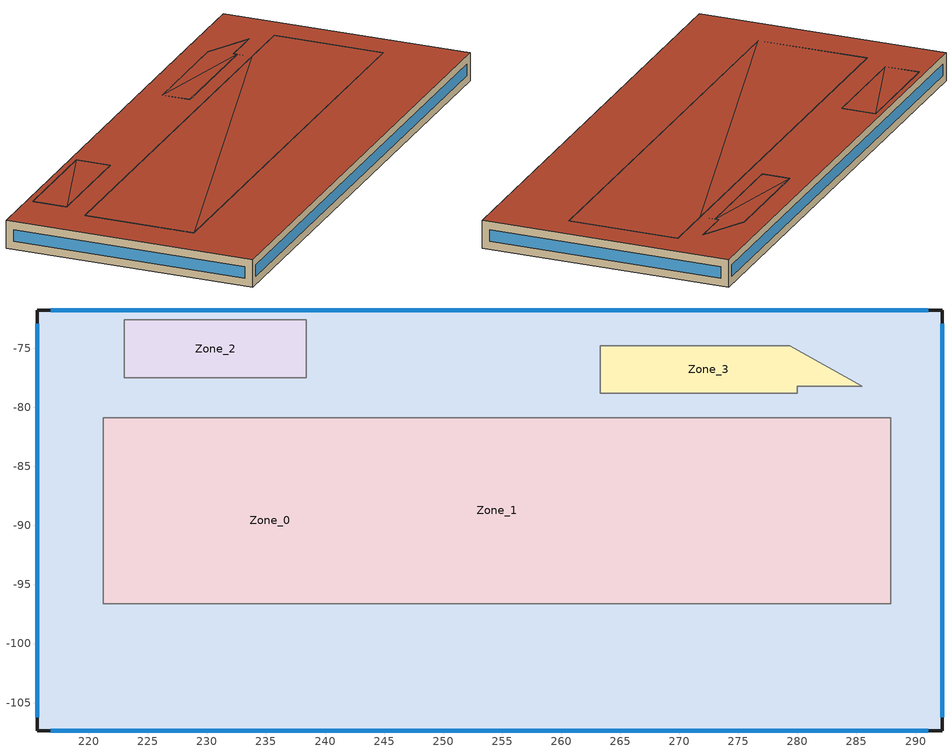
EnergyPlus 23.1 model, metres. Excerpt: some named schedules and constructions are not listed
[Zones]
Zone_0
 floor ground (Zone_0:f0UnderGroundSlabCF): 215.61,-107.39 215.61,-71.77 222.99,-71.77 222.99,-72.59 238.42,-72.59 238.42,-77.5 222.99,-72.59 222.99,-71.77 263.29,-71.77 263.29,-74.77 279.35,-74.77 285.49,-78.23 280,-78.23 280,-80.86 287.92,-80.86 287.92,-96.61 221.2,-80.86 280,-80.86 280,-78.79 263.29,-74.77 263.29,-71.77 292.24,-71.77 292.24,-107.39 z0
 wall outside (90.1-2019 Nonresidential CZ 0 Exterior Wall (Mass)): 215.61,-107.39 292.24,-107.39 292.24,-71.77 215.61,-71.77 215.61,-107.39 z0:4
 wall to Zone_3 (Interior Partition (Mass)): 263.29,-78.79 263.29,-74.77 279.35,-74.77 285.49,-78.23 280,-78.23 280,-78.79 263.29,-78.79 z0:4
 wall to Zone_2 (Interior Partition (Mass)): 238.42,-77.5 222.99,-77.5 222.99,-72.59 238.42,-72.59 238.42,-77.5 z0:4
 wall to Zone_1 (Interior Partition (Mass)): 287.92,-96.61 221.2,-96.61 221.2,-80.86 287.92,-80.86 287.92,-96.61 z0:4
 window (90.1-2019 Nonresidential CZ 0 Glazing (Operable)): 216.78,-107.39 291.07,-107.39 / 291.07,-71.77 216.78,-71.77 z1.17:2.83; 292.24,-106.25 292.24,-72.92 / 215.61,-72.92 215.61,-106.25 z1.15:2.85
 roof outside (300mmInsulation 200mmConcrete): 215.61,-107.39 292.24,-107.39 292.24,-71.77 279.35,-71.77 279.35,-74.77 263.29,-74.77 280,-78.79 280,-80.86 221.2,-96.61 287.92,-96.61 287.92,-80.86 280,-80.86 280,-78.23 285.49,-78.23 279.35,-74.77 279.35,-71.77 238.42,-71.77 238.42,-72.59 222.99,-77.5 238.42,-77.5 238.42,-71.77 215.61,-71.77 z4
Zone_1
 floor ground (Zone_1:f0UnderGroundSlabCF): 221.2,-96.61 221.2,-80.86 287.92,-80.86 287.92,-96.61 z0
 roof outside (300mmInsulation 200mmConcrete): 221.2,-96.61 287.92,-96.61 287.92,-80.86 221.2,-80.86 z4
Zone_2
 floor ground (Zone_2:f0UnderGroundSlabCF): 222.99,-77.5 222.99,-72.59 238.42,-72.59 238.42,-77.5 z0
 roof outside (300mmInsulation 200mmConcrete): 222.99,-77.5 238.42,-77.5 238.42,-72.59 222.99,-72.59 z4
Zone_3
 floor ground (Zone_3:f0UnderGroundSlabCF): 263.29,-74.77 279.35,-74.77 285.49,-78.23 280,-78.23 280,-78.79 263.29,-78.79 z0
 roof outside (300mmInsulation 200mmConcrete): 263.29,-74.77 263.29,-78.79 280,-78.79 280,-78.23 285.49,-78.23 279.35,-74.77 z4
[Schedule:Day:Hourly]
8f71152a-eb69-4e62-ab3d-85d2a1574a64: Fraction, 0, 0, 0, 0, 0, 0, 0, 0, 1, 1, 1, 1, 1, 1, 1, 1, 1, 0, 0, 0, 0, 0, 0, 0
194ef2ce-c1bf-42ed-8a78-a0cb6e5153fb: Fraction, 0, 0, 0, 0, 0, 0, 0, 0, 0, 0, 1, 0, 0, 1, 1, 1, 1, 1, 1, 0, 0, 0, 0, 0
efead1f9-b344-4884-b70e-1f05fc003ba3: Fraction, 0, 0, 0, 1, 1, 0, 0, 0, 0, 1, 1, 1, 1, 0, 0, 0, 0, 0, 0, 0, 0, 0, 1, 0
625fc83d-009f-45ea-9ffc-927728dbaba0: Fraction, 0, 1, 1, 1, 1, 0, 1, 1, 0, 0, 0, 0, 1, 1, 1, 1, 1, 1, 1, 0, 0, 0, 0, 0
92ace951-e053-4c4d-a668-d9784f0c0d9a: Fraction, 0, 1, 0, 0, 1, 0, 1, 0, 0, 1, 1, 1, 1, 1, 1, 1, 1, 1, 1, 1, 0, 0, 0, 0
67705a55-5bb1-44c6-a049-ed2b1266da52: Fraction, 0, 0, 0, 0, 0, 0, 0, 0, 0, 1, 1, 1, 1, 1, 1, 1, 1, 1, 1, 1, 1, 0, 0, 0
fe2ba42e-5bb0-4c18-bcf5-9e1e64dd1163: Fraction, 0, 0, 0, 0, 0, 0, 0, 0, 1, 1, 1, 1, 1, 1, 1, 1, 1, 1, 1, 1, 1, 0, 0, 0
079e9c03-fcd2-4f25-8de7-676076ac679c: Fraction, 0, 0, 0, 0, 0, 0, 0, 1, 0, 1, 0, 0, 1, 1, 1, 0, 0, 1, 0, 0, 0, 0, 0, 0
77ea450e-ce52-4c0c-bd74-49eba6f13846: Fraction, 0, 0, 0, 1, 1, 1, 1, 0, 0, 0, 0, 1, 1, 1, 1, 1, 1, 0, 0, 0, 0, 0, 0, 0
a7d4b4dd-1910-4361-a5c9-88ee3da0d8cf: Fraction, 0, 1, 0, 0, 0, 0, 0, 0, 0, 1, 1, 1, 1, 1, 1, 1, 1, 1, 1, 0, 1, 0, 0, 0
cc735911-42ae-42c6-9359-6d7b9da1610b: Fraction, 0, 0, 0, 0, 0, 0, 0, 0, 0, 0, 0, 1, 1, 1, 1, 1, 1, 0, 1, 1, 1, 1, 1, 0
8e83040d-dbf3-4cbc-a420-eef00daab4b4: Fraction, 0, 1, 1, 0, 1, 0, 0, 1, 0, 0, 0, 1, 1, 1, 0, 0, 1, 0, 0, 1, 1, 1, 1, 0
f9f8fcdf-2547-4a14-8f06-ed6f2962f399: Fraction, 1, 1, 1, 1, 1, 1, 1, 1, 0, 0, 0, 1, 1, 1, 1, 1, 1, 1, 0, 0, 0, 0, 1, 1
9297802e-db91-44f1-b5fe-43bc10594c7e: Fraction, 0, 1, 0, 0, 1, 1, 1, 1, 0, 0, 1, 1, 1, 0, 0, 0, 0, 1, 0, 1, 1, 0, 1, 1
3911b402-c876-4c3e-88ea-adb4c3818d2c: Fraction, 1, 1, 1, 1, 0, 0, 0, 0, 0, 0, 0, 1, 1, 0, 1, 1, 1, 1, 1, 0, 0, 0, 0, 0
c5dba79a-7194-4ba0-b83c-f5a419378c75: Fraction, 0, 0, 0, 0, 1, 1, 1, 1, 1, 0, 1, 1, 1, 0, 1, 1, 1, 0, 0, 0, 0, 0, 0, 0
8c78de50-9286-47be-b482-a21ab4549bbb: Fraction, 0, 1, 1, 1, 1, 1, 1, 1, 0, 0, 0, 1, 1, 1, 1, 1, 0, 0, 0, 0, 0, 0, 0, 0
f335bb21-15b9-442c-915f-f7eee8e56b26: Fraction, 0, 0, 0, 0, 0, 0, 0, 0, 0, 0, 0, 1, 1, 0, 1, 1, 1, 1, 0, 0, 0, 0, 0, 0
15eb365c-9ad3-42d3-a505-d23809757c25: Fraction, 0, 0, 0, 0, 0, 0, 0, 0, 0, 1, 0, 1, 1, 1, 1, 1, 1, 1, 0, 0, 0, 0, 0, 0
df561440-5038-46c7-92ae-8ef23b4169d5: Fraction, 0, 0, 0, 0, 0, 0, 0, 0, 0, 0, 1, 1, 1, 0, 1, 1, 1, 1, 0, 0, 0, 0, 0, 0
041b7df6-dc6b-4159-b99b-21a743e94095: Fraction, 0, 0, 0, 0, 0, 0, 1, 1, 1, 0, 1, 0, 0, 0, 0, 0, 0, 0, 0, 1, 0, 0, 0, 0
0693524b-e81e-4c01-96b5-4ed62c70428c: Fraction, 1, 0, 0, 0, 1, 0, 0, 0, 0, 0, 1, 1, 0, 1, 1, 1, 1, 0, 0, 0, 0, 0, 0, 0
63897e87-e47d-4310-b3da-35631b0e1d10: Fraction, 0, 0, 0, 0, 0, 0, 0, 0, 0, 1, 1, 1, 0, 0, 1, 1, 1, 1, 0, 0, 0, 0, 0, 0
ddca775a-b588-4cfe-9681-a32beb743dd1: Fraction, 0, 0, 0, 0, 0, 0, 0, 0, 0, 1, 1, 1, 1, 1, 1, 1, 1, 1, 1, 0, 0, 0, 0, 0
e6b2d23a-0af1-4af0-a277-b2f1084920d5: Fraction, 0, 0, 0, 0, 0, 0, 0, 0, 0, 1, 1, 1, 0, 0, 1, 1, 1, 0, 0, 0, 0, 0, 0, 0
218872ee-9daa-48ba-b4a5-b138b144fbc9: Fraction, 0, 0, 0, 0, 1, 0, 0, 0, 0, 0, 1, 1, 1, 1, 1, 1, 1, 1, 0, 0, 0, 0, 1, 0
f48fa751-6cf1-4e7f-89da-faa8c90ebc55: Fraction, 0, 1, 1, 1, 1, 1, 1, 0, 0, 0, 1, 1, 1, 0, 0, 0, 0, 0, 1, 1, 1, 1, 1, 1
f520c7a0-ef96-4cbf-afe8-b7713e75d8a3: Fraction, 1, 1, 1, 1, 1, 1, 0, 0, 0, 0, 1, 1, 1, 0, 1, 1, 1, 1, 0, 0, 0, 0, 0, 0
5a11d796-0778-48ef-939d-d49f2ac7c41c: Fraction, 0, 1, 1, 1, 1, 1, 1, 1, 0, 0, 0, 0, 0, 0, 1, 1, 0, 0, 0, 0, 0, 0, 0, 0
237b7832-64ac-4757-af91-c569dc9222bc: Fraction, 1, 0, 1, 1, 1, 1, 1, 1, 0, 0, 1, 1, 1, 1, 1, 1, 1, 1, 1, 1, 1, 1, 1, 1
[Schedule:Week:Daily]
CoolAvail_Zone_0_22; CoolAvail_Zone_1_22; CoolAvail_Zone_2_22; CoolAvail_Zone_3_22: 8f71152a-eb69-4e62-ab3d-85d2a1574a64, 194ef2ce-c1bf-42ed-8a78-a0cb6e5153fb, efead1f9-b344-4884-b70e-1f05fc003ba3, 625fc83d-009f-45ea-9ffc-927728dbaba0, 92ace951-e053-4c4d-a668-d9784f0c0d9a, 67705a55-5bb1-44c6-a049-ed2b1266da52, fe2ba42e-5bb0-4c18-bcf5-9e1e64dd1163, 8f71152a-eb69-4e62-ab3d-85d2a1574a64, 8f71152a-eb69-4e62-ab3d-85d2a1574a64, 8f71152a-eb69-4e62-ab3d-85d2a1574a64, 8f71152a-eb69-4e62-ab3d-85d2a1574a64, 8f71152a-eb69-4e62-ab3d-85d2a1574a64
CoolAvail_Zone_0_23; CoolAvail_Zone_1_23; CoolAvail_Zone_2_23; CoolAvail_Zone_3_23: 079e9c03-fcd2-4f25-8de7-676076ac679c, 77ea450e-ce52-4c0c-bd74-49eba6f13846, a7d4b4dd-1910-4361-a5c9-88ee3da0d8cf, cc735911-42ae-42c6-9359-6d7b9da1610b, 8e83040d-dbf3-4cbc-a420-eef00daab4b4, f9f8fcdf-2547-4a14-8f06-ed6f2962f399, 9297802e-db91-44f1-b5fe-43bc10594c7e, 079e9c03-fcd2-4f25-8de7-676076ac679c, 079e9c03-fcd2-4f25-8de7-676076ac679c, 079e9c03-fcd2-4f25-8de7-676076ac679c, 079e9c03-fcd2-4f25-8de7-676076ac679c, 079e9c03-fcd2-4f25-8de7-676076ac679c
CoolAvail_Zone_0_24; CoolAvail_Zone_1_24; CoolAvail_Zone_2_24; CoolAvail_Zone_3_24: 3911b402-c876-4c3e-88ea-adb4c3818d2c, c5dba79a-7194-4ba0-b83c-f5a419378c75, 8c78de50-9286-47be-b482-a21ab4549bbb, f335bb21-15b9-442c-915f-f7eee8e56b26, 15eb365c-9ad3-42d3-a505-d23809757c25, df561440-5038-46c7-92ae-8ef23b4169d5, 041b7df6-dc6b-4159-b99b-21a743e94095, 3911b402-c876-4c3e-88ea-adb4c3818d2c, 3911b402-c876-4c3e-88ea-adb4c3818d2c, 3911b402-c876-4c3e-88ea-adb4c3818d2c, 3911b402-c876-4c3e-88ea-adb4c3818d2c, 3911b402-c876-4c3e-88ea-adb4c3818d2c
CoolAvail_Zone_0_25; CoolAvail_Zone_1_25; CoolAvail_Zone_2_25; CoolAvail_Zone_3_25: 0693524b-e81e-4c01-96b5-4ed62c70428c, 63897e87-e47d-4310-b3da-35631b0e1d10, ddca775a-b588-4cfe-9681-a32beb743dd1, e6b2d23a-0af1-4af0-a277-b2f1084920d5, 218872ee-9daa-48ba-b4a5-b138b144fbc9, f48fa751-6cf1-4e7f-89da-faa8c90ebc55, f520c7a0-ef96-4cbf-afe8-b7713e75d8a3, 0693524b-e81e-4c01-96b5-4ed62c70428c, 0693524b-e81e-4c01-96b5-4ed62c70428c, 0693524b-e81e-4c01-96b5-4ed62c70428c, 0693524b-e81e-4c01-96b5-4ed62c70428c, 0693524b-e81e-4c01-96b5-4ed62c70428c
CoolAvail_Zone_0_26; CoolAvail_Zone_1_26; CoolAvail_Zone_2_26; CoolAvail_Zone_3_26: 5a11d796-0778-48ef-939d-d49f2ac7c41c, 237b7832-64ac-4757-af91-c569dc9222bc, 11cbaf1a-4ba6-4e79-8bca-26678a451937, 6318f661-14ca-43e4-8bc5-5237b2548b12, c0f24f02-3395-4c2a-9cbc-3f2d0cf83afc, a1602cab-881c-4d16-a2f8-2638335ed058, 2279b4fb-8f51-43a6-8a8a-1876fbb9c5cf, 5a11d796-0778-48ef-939d-d49f2ac7c41c, 5a11d796-0778-48ef-939d-d49f2ac7c41c, 5a11d796-0778-48ef-939d-d49f2ac7c41c, 5a11d796-0778-48ef-939d-d49f2ac7c41c, 5a11d796-0778-48ef-939d-d49f2ac7c41c
CoolAvail_Zone_0_27; CoolAvail_Zone_1_27; CoolAvail_Zone_2_27; CoolAvail_Zone_3_27: 9f577bb5-3a40-4a27-92ce-d719528ad2c6, c4d2e7d1-0770-4b59-9e1d-f53cd8a20f72, 6c5b52e8-7926-4d24-aead-90b3e8eaf0e9, 15cc401c-701e-4733-8f55-f3ebdad94b65, 3b0146c6-2580-4f18-9d04-d7b50e2f3184, 27b99586-8c21-4a74-9912-3528bdb49fc7, 232bd8e2-f02f-4f36-b2cb-543d885533fb, 9f577bb5-3a40-4a27-92ce-d719528ad2c6, 9f577bb5-3a40-4a27-92ce-d719528ad2c6, 9f577bb5-3a40-4a27-92ce-d719528ad2c6, 9f577bb5-3a40-4a27-92ce-d719528ad2c6, 9f577bb5-3a40-4a27-92ce-d719528ad2c6
CoolAvail_Zone_0_28; CoolAvail_Zone_1_28; CoolAvail_Zone_2_28; CoolAvail_Zone_3_28: d8ff759e-30ee-4233-8a36-75f5e994318e, 8dc0d65e-a957-477a-95d4-888fe779ef5a, 09133666-9c41-4c34-8c35-1293602f426a, 36c71f53-15c5-4771-a6ed-891268285511, a60ab8b9-977f-4ec4-8a30-515ff0a4bd62, d69b1ff4-745f-42da-9fde-020bb411ebe9, e6919595-16de-44aa-bfe8-2ef9f0771699, d8ff759e-30ee-4233-8a36-75f5e994318e, d8ff759e-30ee-4233-8a36-75f5e994318e, d8ff759e-30ee-4233-8a36-75f5e994318e, d8ff759e-30ee-4233-8a36-75f5e994318e, d8ff759e-30ee-4233-8a36-75f5e994318e
CoolAvail_Zone_0_29; CoolAvail_Zone_1_29; CoolAvail_Zone_2_29; CoolAvail_Zone_3_29: 16ff8fb7-8ec2-4df5-a976-166b89da55cb, 799a1ec0-c465-410a-bd2b-c5c03a79583a, 6a9a3f8a-2c46-4214-867d-a1cf415841e1, 0f0374bf-645e-4c85-a7c1-d6131b753fd2, a60ab8b9-977f-4ec4-8a30-515ff0a4bd62, a60ab8b9-977f-4ec4-8a30-515ff0a4bd62, b83f1f9d-b725-4c43-ab89-e79f599b1df9, 16ff8fb7-8ec2-4df5-a976-166b89da55cb, 16ff8fb7-8ec2-4df5-a976-166b89da55cb, 16ff8fb7-8ec2-4df5-a976-166b89da55cb, 16ff8fb7-8ec2-4df5-a976-166b89da55cb, 16ff8fb7-8ec2-4df5-a976-166b89da55cb
CoolAvail_Zone_0_30; CoolAvail_Zone_1_30; CoolAvail_Zone_2_30; CoolAvail_Zone_3_30: 6420601b-a01c-4b71-8d76-57f6cc37e424, 4d3d19ee-0516-43be-8ce0-4bd7d21f8b47, c95ce182-4462-47bb-9e97-21c6b9acb541, 1017a258-e863-468d-ba09-aa9711e62023, fada1873-6912-4824-ab49-fc9d092727fa, 7d894e86-6966-4879-b474-1e304a2f8518, 2b15c564-c658-4bd1-adae-a4f7bbe56a5d, 6420601b-a01c-4b71-8d76-57f6cc37e424, 6420601b-a01c-4b71-8d76-57f6cc37e424, 6420601b-a01c-4b71-8d76-57f6cc37e424, 6420601b-a01c-4b71-8d76-57f6cc37e424, 6420601b-a01c-4b71-8d76-57f6cc37e424
CoolAvail_Zone_0_31; CoolAvail_Zone_1_31; CoolAvail_Zone_2_31; CoolAvail_Zone_3_31: 69e336d9-0383-4dfb-9c70-34eb92d9149c, 2b57717c-51d0-4786-8da5-8df8e80cb9a7, 6a9a3f8a-2c46-4214-867d-a1cf415841e1, 024eca33-c4a3-4e17-a091-c2f3904fb1f1, 784e6e71-b71c-4e09-ade2-783ef4e954f4, 7021943e-3069-4814-b2f5-5a7445d8a5d2, 9bbf608c-78a0-4cb4-8e7b-7195e3ea62c9, 69e336d9-0383-4dfb-9c70-34eb92d9149c, 69e336d9-0383-4dfb-9c70-34eb92d9149c, 69e336d9-0383-4dfb-9c70-34eb92d9149c, 69e336d9-0383-4dfb-9c70-34eb92d9149c, 69e336d9-0383-4dfb-9c70-34eb92d9149c
CoolAvail_Zone_0_32; CoolAvail_Zone_1_32; CoolAvail_Zone_2_32; CoolAvail_Zone_3_32: 222936bb-7f14-4e7e-8570-b9f404f65b0c, 1f2f5608-fb35-4374-8c14-24b5bba2c751, 2b9e1528-8ea1-4068-8b80-9d9973c38b21, 0e7bee12-2dad-47bc-8a85-23a6e2154e1d, c51795f1-2523-45d4-a719-fc40f87fa61b, 75db7c22-5dde-4319-8cf6-1125ffa0e712, 0816488c-9e67-43e2-a689-b6eb77485fab, 222936bb-7f14-4e7e-8570-b9f404f65b0c, 222936bb-7f14-4e7e-8570-b9f404f65b0c, 222936bb-7f14-4e7e-8570-b9f404f65b0c, 222936bb-7f14-4e7e-8570-b9f404f65b0c, 222936bb-7f14-4e7e-8570-b9f404f65b0c
CoolAvail_Zone_0_33; CoolAvail_Zone_1_33; CoolAvail_Zone_2_33; CoolAvail_Zone_3_33: 39dddf58-946b-4168-a114-7c5d3399e2cc, 95c312e0-d669-4c10-8aef-126e28f4c5c5, 6e098575-7aa5-490c-a529-5762a7062894, fc973ac6-d6e1-4b0d-bd6f-84954349b4b5, d94c6686-59e0-4874-b402-008af53c3a51, 0386168d-8320-4c09-a468-f38468c2fff0, 4a9ec935-f9f2-4bf3-b938-ac29c45089e8, 39dddf58-946b-4168-a114-7c5d3399e2cc, 39dddf58-946b-4168-a114-7c5d3399e2cc, 39dddf58-946b-4168-a114-7c5d3399e2cc, 39dddf58-946b-4168-a114-7c5d3399e2cc, 39dddf58-946b-4168-a114-7c5d3399e2cc
CoolAvail_Zone_0_34; CoolAvail_Zone_1_34; CoolAvail_Zone_2_34; CoolAvail_Zone_3_34: 819f9d3f-324f-456c-949c-f7de27116929, ad499da6-f96e-46b7-b35f-818e3f5c2efb, 10be968e-18a4-4dc2-905f-6180fe55d36c, c954f6aa-9cfe-48f7-9565-bfe218e25df7, b11d9ef4-a34b-4b82-ab74-206d9757188d, 2c428ba6-c143-43f8-b11d-25dfb0806090, 1a53b9a5-4294-43e8-a08b-be461bb0d8ae, 819f9d3f-324f-456c-949c-f7de27116929, 819f9d3f-324f-456c-949c-f7de27116929, 819f9d3f-324f-456c-949c-f7de27116929, 819f9d3f-324f-456c-949c-f7de27116929, 819f9d3f-324f-456c-949c-f7de27116929
CoolAvail_Zone_0_35; CoolAvail_Zone_1_35; CoolAvail_Zone_2_35; CoolAvail_Zone_3_35: ab240d04-3b0c-42d2-af11-21670726ae34, 9ea8717d-334c-450d-adfe-e654a2ac3003, b26ceaab-e915-4292-ae42-2f58a4d818ea, 394eb381-a39f-4f30-b9e0-e165df4f5d96, 569fdb20-bc7a-438b-87d6-d70862601515, e82101a3-625f-436e-b0e0-e84538acd491, a94d8ac9-77d4-4276-ae35-e1a6d23cd47b, ab240d04-3b0c-42d2-af11-21670726ae34, ab240d04-3b0c-42d2-af11-21670726ae34, ab240d04-3b0c-42d2-af11-21670726ae34, ab240d04-3b0c-42d2-af11-21670726ae34, ab240d04-3b0c-42d2-af11-21670726ae34
CoolAvail_Zone_0_36; CoolAvail_Zone_1_36; CoolAvail_Zone_2_36; CoolAvail_Zone_3_36: 388fbec7-5be5-45a1-8e19-472572dc7665, dec1eb3a-942f-4d8b-8d5e-4814a8e391e5, d544d9a4-1eb0-4805-8ac8-1bba41a15dfd, c9d7573e-b691-4eb6-9b94-78f519329ea6, 7b250288-c3a6-4b90-afaf-60d57f8d126e, 759a96c0-098d-469b-bce2-ef4dfceead54, ddca775a-b588-4cfe-9681-a32beb743dd1, 388fbec7-5be5-45a1-8e19-472572dc7665, 388fbec7-5be5-45a1-8e19-472572dc7665, 388fbec7-5be5-45a1-8e19-472572dc7665, 388fbec7-5be5-45a1-8e19-472572dc7665, 388fbec7-5be5-45a1-8e19-472572dc7665
CoolAvail_Zone_0_37; CoolAvail_Zone_1_37; CoolAvail_Zone_2_37; CoolAvail_Zone_3_37: a60ab8b9-977f-4ec4-8a30-515ff0a4bd62, b8c07383-d2c4-4f8a-b2a7-ac6145480d09, 80c0ed06-bee5-4d2f-98dc-65a4ad44a329, d471cf93-4c4c-4dd6-94ec-af033239c721, e4227571-0cbb-4575-af1c-5c459ca0e098, 0c249a86-c4ee-410c-8082-98cd32725661, 6f0f839c-ba12-4e79-987e-b27ff1fa3b16, a60ab8b9-977f-4ec4-8a30-515ff0a4bd62, a60ab8b9-977f-4ec4-8a30-515ff0a4bd62, a60ab8b9-977f-4ec4-8a30-515ff0a4bd62, a60ab8b9-977f-4ec4-8a30-515ff0a4bd62, a60ab8b9-977f-4ec4-8a30-515ff0a4bd62
CoolAvail_Zone_0_38; CoolAvail_Zone_1_38; CoolAvail_Zone_2_38; CoolAvail_Zone_3_38: eb0eebd0-34f1-434e-80bd-8612e27b0e18, 999b77e5-55a8-4d38-86eb-313b034b2ef3, 388fbec7-5be5-45a1-8e19-472572dc7665, 35071ec2-b0ef-4205-96aa-ab443fe11f01, 13c52a35-15d6-4aa1-8ef3-27a5acf0be1d, 28c5b4d1-553b-49f7-a374-85a0d7bb289b, 046da87b-79b1-413f-a19c-521bb8e83d87, eb0eebd0-34f1-434e-80bd-8612e27b0e18, eb0eebd0-34f1-434e-80bd-8612e27b0e18, eb0eebd0-34f1-434e-80bd-8612e27b0e18, eb0eebd0-34f1-434e-80bd-8612e27b0e18, eb0eebd0-34f1-434e-80bd-8612e27b0e18
CoolAvail_Zone_0_39; CoolAvail_Zone_1_39; CoolAvail_Zone_2_39; CoolAvail_Zone_3_39: 6a7b1131-8db7-40aa-baa1-3d09503c24d0, 52e52cc9-97c5-4aa9-bc52-1c375a27e318, cc651375-c33d-4cda-abfc-0a193bb3f2e1, f5675c16-750a-4992-a2da-33070541790c, bb8701d1-4c20-4156-8087-d83fab6152cc, 186c5942-d419-4dc6-9314-ac1d3c19872c, a60ab8b9-977f-4ec4-8a30-515ff0a4bd62, 6a7b1131-8db7-40aa-baa1-3d09503c24d0, 6a7b1131-8db7-40aa-baa1-3d09503c24d0, 6a7b1131-8db7-40aa-baa1-3d09503c24d0, 6a7b1131-8db7-40aa-baa1-3d09503c24d0, 6a7b1131-8db7-40aa-baa1-3d09503c24d0
CoolAvail_Zone_0_40; CoolAvail_Zone_1_40; CoolAvail_Zone_2_40; CoolAvail_Zone_3_40: 0f0374bf-645e-4c85-a7c1-d6131b753fd2, ab30d669-2387-49aa-936c-a4310c7683dc, a5984197-ec03-46d5-8920-fb3f1b9f39c6, e5c5b498-7129-40a2-be66-3848ba7f8bc1, e34efdd4-0a3f-4284-84ff-e3d77c3dbd10, e7d5822f-fb8b-4743-9f0f-c08abfaae37d, 260aa9bb-a0d7-4ff9-993b-d4b6bb27140a, 0f0374bf-645e-4c85-a7c1-d6131b753fd2, 0f0374bf-645e-4c85-a7c1-d6131b753fd2, 0f0374bf-645e-4c85-a7c1-d6131b753fd2, 0f0374bf-645e-4c85-a7c1-d6131b753fd2, 0f0374bf-645e-4c85-a7c1-d6131b753fd2
CoolAvail_Zone_0_41; CoolAvail_Zone_1_41; CoolAvail_Zone_2_41; CoolAvail_Zone_3_41: 26ff7add-341d-4e9e-95d6-5c556aa6ab42, c5761375-369a-4173-a727-a39d2242ff1e, e0af6488-5308-44b5-add6-6c59c82dbde7, 83c57b88-331a-4f7e-8063-72622634eaaf, 5b47b01b-af6a-4a45-914d-293cebeb6748, d9d2b094-c581-4e7a-8a1c-d8f4a0a0fc1b, 077270f1-446f-4f12-9132-e73d103be4ef, 26ff7add-341d-4e9e-95d6-5c556aa6ab42, 26ff7add-341d-4e9e-95d6-5c556aa6ab42, 26ff7add-341d-4e9e-95d6-5c556aa6ab42, 26ff7add-341d-4e9e-95d6-5c556aa6ab42, 26ff7add-341d-4e9e-95d6-5c556aa6ab42
CoolAvail_Zone_0_42; CoolAvail_Zone_1_42; CoolAvail_Zone_2_42; CoolAvail_Zone_3_42: d209f224-b54c-45fb-aaee-a43939bbd579, 5fa35688-5f5c-43a3-8f87-7647b6dca30c, 65a9e469-de33-426d-a055-680163adcd3b, 6b3dea62-ff34-4552-82bf-e45514463e8a, 729cff90-3fb7-452c-a767-2378b0fd9058, 3183e92e-154d-4ad4-a0aa-ab3dd5190f86, 8392fd38-99c2-47e4-8746-def5248e899e, d209f224-b54c-45fb-aaee-a43939bbd579, d209f224-b54c-45fb-aaee-a43939bbd579, d209f224-b54c-45fb-aaee-a43939bbd579, d209f224-b54c-45fb-aaee-a43939bbd579, d209f224-b54c-45fb-aaee-a43939bbd579
CoolAvail_Zone_0_43; CoolAvail_Zone_1_43; CoolAvail_Zone_2_43; CoolAvail_Zone_3_43: 5217efbf-2afa-4357-a988-f2f4365151ea, 2a4f179d-1721-42d6-a988-c6a834ddffef, 88c62298-ed26-42c7-a480-2f7057022196, 522ff147-9c02-487d-860a-6a8e6a33f2cf, 8558c1e8-4b4b-4cb3-8574-631bc94ceba1, dd7b5a3d-c40e-4edf-8dbf-d7dca2179142, 47205031-8cf5-471b-96c4-bebdf8ac4fac, 5217efbf-2afa-4357-a988-f2f4365151ea, 5217efbf-2afa-4357-a988-f2f4365151ea, 5217efbf-2afa-4357-a988-f2f4365151ea, 5217efbf-2afa-4357-a988-f2f4365151ea, 5217efbf-2afa-4357-a988-f2f4365151ea
CoolAvail_Zone_0_44; CoolAvail_Zone_1_44; CoolAvail_Zone_2_44; CoolAvail_Zone_3_44: e81c38b4-04c4-4574-8c51-d9a6efb87c36, bce0210b-a1b6-4d11-a6e3-56c2da0f3ac1, 48d2934e-a9b1-480a-9853-2d36a19e5870, b4319d1a-e6fc-4c00-8da8-79cf3dde56ee, 26356c3c-fd6d-4ba3-985d-a4c587029bd3, 36d77359-764d-4187-acd1-20115f0b4955, 571a94a2-3a9e-44f1-af27-e2f2eec1d3db, e81c38b4-04c4-4574-8c51-d9a6efb87c36, e81c38b4-04c4-4574-8c51-d9a6efb87c36, e81c38b4-04c4-4574-8c51-d9a6efb87c36, e81c38b4-04c4-4574-8c51-d9a6efb87c36, e81c38b4-04c4-4574-8c51-d9a6efb87c36
CoolAvail_Zone_0_45; CoolAvail_Zone_1_45; CoolAvail_Zone_2_45; CoolAvail_Zone_3_45: 0b3aa141-e69a-4162-8491-f6dbbd55e906, 4d3d19ee-0516-43be-8ce0-4bd7d21f8b47, ae198945-7ed3-4182-8843-91b22de65001, e2f6b855-0e56-47bc-9fb7-fb2d62a780ce, cc651375-c33d-4cda-abfc-0a193bb3f2e1, 486a2e81-54df-49f6-9e87-541eb06e843b, 0b3aa141-e69a-4162-8491-f6dbbd55e906, 0b3aa141-e69a-4162-8491-f6dbbd55e906, 0b3aa141-e69a-4162-8491-f6dbbd55e906, 0b3aa141-e69a-4162-8491-f6dbbd55e906, 0b3aa141-e69a-4162-8491-f6dbbd55e906, 0b3aa141-e69a-4162-8491-f6dbbd55e906
CoolAvail_Zone_0_46; CoolAvail_Zone_1_46; CoolAvail_Zone_2_46; CoolAvail_Zone_3_46: 550b6fb2-68e4-4c50-9253-0db51bd1fc76, 5fa35688-5f5c-43a3-8f87-7647b6dca30c, 1d32cfec-a0e5-46cb-bf0f-2176a03fca15, ff647542-829d-4746-b5d3-28aa05f53af7, bbc47e31-4f25-4461-8c71-4141b8c11b5f, 68f997e8-0ee1-40e7-bb95-8aa11c77f169, 004a7e4a-de80-4ce1-aa6e-fa6cef7335f6, 550b6fb2-68e4-4c50-9253-0db51bd1fc76, 550b6fb2-68e4-4c50-9253-0db51bd1fc76, 550b6fb2-68e4-4c50-9253-0db51bd1fc76, 550b6fb2-68e4-4c50-9253-0db51bd1fc76, 550b6fb2-68e4-4c50-9253-0db51bd1fc76
CoolAvail_Zone_0_47; CoolAvail_Zone_1_47; CoolAvail_Zone_2_47; CoolAvail_Zone_3_47: be65776d-2743-4a96-acd0-8790e43d9c01, b69c153d-e4b8-4122-983c-6d5ba635ca6a, b8700b7c-4fe5-409c-8b1f-9444e9158684, 47166491-b984-45a6-89c6-9b861ba2e1cd, 7324ad97-fef1-4722-b279-0ebbccc7b057, d7d07969-f7e8-4460-b94c-4976d52c4972, d40e6f27-d1de-482f-a2c3-837d36bd3ea4, be65776d-2743-4a96-acd0-8790e43d9c01, be65776d-2743-4a96-acd0-8790e43d9c01, be65776d-2743-4a96-acd0-8790e43d9c01, be65776d-2743-4a96-acd0-8790e43d9c01, be65776d-2743-4a96-acd0-8790e43d9c01
CoolAvail_Zone_0_48; CoolAvail_Zone_1_48; CoolAvail_Zone_2_48; CoolAvail_Zone_3_48: c3e3074c-5137-44e7-860a-8f6e80c275c7, 84e62db3-7c43-4ecd-a97d-39b8d79b2710, 91cc8130-8665-4e3c-9d84-22733fe12d4c, 61e324a9-179a-473e-8c07-208a027ecece, d319e9d8-b685-4891-8048-77055d60f13e, 8d86f26d-c9ac-4788-aace-38c039ac7487, 92bf2c2b-afa4-4349-b6bf-145cbc1ca43d, c3e3074c-5137-44e7-860a-8f6e80c275c7, c3e3074c-5137-44e7-860a-8f6e80c275c7, c3e3074c-5137-44e7-860a-8f6e80c275c7, c3e3074c-5137-44e7-860a-8f6e80c275c7, c3e3074c-5137-44e7-860a-8f6e80c275c7
CoolAvail_Zone_0_49; CoolAvail_Zone_1_49; CoolAvail_Zone_2_49; CoolAvail_Zone_3_49: ee563bfa-33c1-4019-b141-f2e90ec16dcb, 82db7a3f-92ca-4106-a738-46a9b39941de, 79d14770-7b53-4303-a0a7-403c60ec1105, d9c56faa-d8ac-4c09-bd47-5ec89c076afd, 3d6f72da-84d0-4bec-86e7-47d8e88fc365, 466b864e-ecc4-4b74-b9fb-274f7247129d, 9bbb5297-6ec7-4e4a-adf7-b4aba8a00a5b, ee563bfa-33c1-4019-b141-f2e90ec16dcb, ee563bfa-33c1-4019-b141-f2e90ec16dcb, ee563bfa-33c1-4019-b141-f2e90ec16dcb, ee563bfa-33c1-4019-b141-f2e90ec16dcb, ee563bfa-33c1-4019-b141-f2e90ec16dcb
CoolAvail_Zone_0_50; CoolAvail_Zone_1_50; CoolAvail_Zone_2_50; CoolAvail_Zone_3_50: 8dbda9f9-af47-4797-b425-f6ba4653ac2b, a5984197-ec03-46d5-8920-fb3f1b9f39c6, b7127b8f-35d6-4ca2-aef2-2bb038b65606, 1d9f6341-e3d4-4bea-8282-56fe4bbc846d, e2c2fc5c-bd39-48d2-a948-883a2e0870ed, c4af807a-787f-4c41-8c40-5184e095de87, 0dcf15f9-15da-491f-87a0-4de67c0b172b, 8dbda9f9-af47-4797-b425-f6ba4653ac2b, 8dbda9f9-af47-4797-b425-f6ba4653ac2b, 8dbda9f9-af47-4797-b425-f6ba4653ac2b, 8dbda9f9-af47-4797-b425-f6ba4653ac2b, 8dbda9f9-af47-4797-b425-f6ba4653ac2b
CoolAvail_Zone_0_51; CoolAvail_Zone_1_51; CoolAvail_Zone_2_51; CoolAvail_Zone_3_51: c0480365-1b82-451d-9d2f-e6f1677bde94, 8528e13d-189f-4423-8ac0-31b2b654574d, fdd25d66-9269-484a-a496-e8913497bef4, 303d47f1-5b42-4868-92f9-4317d7f38f5c, 314349c9-88bb-49f7-8228-d58228711474, 6399d5ae-ac97-4a74-963b-27b45d2cd0bd, 7021943e-3069-4814-b2f5-5a7445d8a5d2, c0480365-1b82-451d-9d2f-e6f1677bde94, c0480365-1b82-451d-9d2f-e6f1677bde94, c0480365-1b82-451d-9d2f-e6f1677bde94, c0480365-1b82-451d-9d2f-e6f1677bde94, c0480365-1b82-451d-9d2f-e6f1677bde94
CoolAvail_Zone_0_52; CoolAvail_Zone_1_52; CoolAvail_Zone_2_52; CoolAvail_Zone_3_52: 6e0b7d45-68f0-4053-bc55-ddb70b9b6c08, 6e0b7d45-68f0-4053-bc55-ddb70b9b6c08, 6e0b7d45-68f0-4053-bc55-ddb70b9b6c08, 6e0b7d45-68f0-4053-bc55-ddb70b9b6c08, 6e0b7d45-68f0-4053-bc55-ddb70b9b6c08, 6e0b7d45-68f0-4053-bc55-ddb70b9b6c08, 6e0b7d45-68f0-4053-bc55-ddb70b9b6c08, 6e0b7d45-68f0-4053-bc55-ddb70b9b6c08, 6e0b7d45-68f0-4053-bc55-ddb70b9b6c08, 6e0b7d45-68f0-4053-bc55-ddb70b9b6c08, 6e0b7d45-68f0-4053-bc55-ddb70b9b6c08, 6e0b7d45-68f0-4053-bc55-ddb70b9b6c08
NatVentAvail_Zone_0_46: 67705a55-5bb1-44c6-a049-ed2b1266da52, ce0cad43-ad02-46ea-88b4-f55a653fb0db, c8c1f661-cffc-4c1a-b8df-c4bd6c9e7650, 5e7b7906-1b97-484d-93e7-bd2d1e465e26, 8f71152a-eb69-4e62-ab3d-85d2a1574a64, b17e7e7a-bd3e-4a01-9e4b-92f23f25cf7a, cd2e56ff-c191-4197-a62e-1828152dc32e, 67705a55-5bb1-44c6-a049-ed2b1266da52, 67705a55-5bb1-44c6-a049-ed2b1266da52, 67705a55-5bb1-44c6-a049-ed2b1266da52, 67705a55-5bb1-44c6-a049-ed2b1266da52, 67705a55-5bb1-44c6-a049-ed2b1266da52
NatVentAvail_Zone_0_47: b8e0883b-e557-4115-a02a-3c28cb72e074, a920d12b-5ce9-4fbb-8e1b-9dabca9c9485, 7e1f8873-c31b-4daa-8cf5-29649fe7aa2f, a8012bb6-81db-4fee-802e-e4aac76f33f9, cdb2c045-7438-45df-b0f6-2660f2d07717, c0ddc1fa-47f2-48ac-9cc2-6c4c8b581982, 167dcf82-762e-4863-b84c-60771ea4aa34, b8e0883b-e557-4115-a02a-3c28cb72e074, b8e0883b-e557-4115-a02a-3c28cb72e074, b8e0883b-e557-4115-a02a-3c28cb72e074, b8e0883b-e557-4115-a02a-3c28cb72e074, b8e0883b-e557-4115-a02a-3c28cb72e074
NatVentAvail_Zone_0_48: 658d152e-4472-45d9-8e56-dd543d7b7641, 0afec3af-3f55-47dd-a5f3-f02c850e335f, d09e341c-8491-4f8a-9c45-cb4722b4f827, 561d226c-dfb2-47a8-9f44-daed69d770ca, 6a768044-c186-49fd-9f08-128e15d2d395, c00659f3-41e1-4151-a09c-a2d4c48f467d, fdb258f7-b4ce-4238-9ef0-b6e6293f8148, 658d152e-4472-45d9-8e56-dd543d7b7641, 658d152e-4472-45d9-8e56-dd543d7b7641, 658d152e-4472-45d9-8e56-dd543d7b7641, 658d152e-4472-45d9-8e56-dd543d7b7641, 658d152e-4472-45d9-8e56-dd543d7b7641
NatVentAvail_Zone_0_49: 9ca66450-1caa-49ad-a36e-6ab2bb7e2d70, f25a42ce-cb65-4f88-8782-d9e1e924d660, a85b4f1f-ef02-43f3-a00d-0f6bcdc66f7f, 07326a32-8984-47f4-9e81-9b75263f6f73, a79d0ca9-f56d-4732-83a3-632feaa65846, 62739cc2-226a-4bff-8180-9f737fae81f5, 68b62dee-2660-4601-9e22-bb0fffac962d, 9ca66450-1caa-49ad-a36e-6ab2bb7e2d70, 9ca66450-1caa-49ad-a36e-6ab2bb7e2d70, 9ca66450-1caa-49ad-a36e-6ab2bb7e2d70, 9ca66450-1caa-49ad-a36e-6ab2bb7e2d70, 9ca66450-1caa-49ad-a36e-6ab2bb7e2d70
NatVentAvail_Zone_0_50: 30909d26-704b-401b-8101-c0253320bddb, 3a6d07d4-1d1e-4553-96af-8ffb2e1a271e, 9f8af7c2-ac5a-45c4-9d7a-4b6d0490ca06, 89176967-1014-4c55-ae98-f61b65d6ea5a, e56e2e9c-91cc-4f05-b390-2eaa8b843d2b, 23f5d4a1-9b6e-4e67-b4db-5b46f98eb3a7, 35223f80-fdcc-4f52-b706-542d66d3cc79, 30909d26-704b-401b-8101-c0253320bddb, 30909d26-704b-401b-8101-c0253320bddb, 30909d26-704b-401b-8101-c0253320bddb, 30909d26-704b-401b-8101-c0253320bddb, 30909d26-704b-401b-8101-c0253320bddb
NatVentAvail_Zone_0_51: eb8decd3-61cc-495c-9fcd-4d75bf266ef6, 3c6d4bc2-bcf3-4b99-940e-298a606bb791, 684aa79d-1a29-40ea-aa7a-10a1c44c6853, 7f8bd72d-3e5a-4fbb-ad0a-4c475f805322, ac640b2a-dc1c-4bc0-81a5-2faf74d3a124, b9c50e47-964a-4c83-a4d3-297d542d796d, 2c2ffb66-bc6c-4eab-a350-38fc62bfcf0c, eb8decd3-61cc-495c-9fcd-4d75bf266ef6, eb8decd3-61cc-495c-9fcd-4d75bf266ef6, eb8decd3-61cc-495c-9fcd-4d75bf266ef6, eb8decd3-61cc-495c-9fcd-4d75bf266ef6, eb8decd3-61cc-495c-9fcd-4d75bf266ef6
NatVentAvail_Zone_0_52: 75a42703-edd3-4774-adfc-8f130d72a6da, 75a42703-edd3-4774-adfc-8f130d72a6da, 75a42703-edd3-4774-adfc-8f130d72a6da, 75a42703-edd3-4774-adfc-8f130d72a6da, 75a42703-edd3-4774-adfc-8f130d72a6da, 75a42703-edd3-4774-adfc-8f130d72a6da, 75a42703-edd3-4774-adfc-8f130d72a6da, 75a42703-edd3-4774-adfc-8f130d72a6da, 75a42703-edd3-4774-adfc-8f130d72a6da, 75a42703-edd3-4774-adfc-8f130d72a6da, 75a42703-edd3-4774-adfc-8f130d72a6da, 75a42703-edd3-4774-adfc-8f130d72a6da
CoolAvail_Zone_1_0; CoolAvail_Zone_2_0; CoolAvail_Zone_3_0: 85c6a029-e4e8-41fd-86bb-4b009e4cb66b, 0c249a86-c4ee-410c-8082-98cd32725661, f29474d4-a1e7-4d7a-91c1-f291bf929a3f, 74cfc11e-1913-4ea0-a0f7-8d2204f76937, 1250c7db-3b2b-4445-b79f-44bef8d49d5d, 772ec56d-a633-41bf-bd3d-4b23fc774e0a, e27d312d-659d-49e3-9faf-210b87503e1f, 85c6a029-e4e8-41fd-86bb-4b009e4cb66b, 85c6a029-e4e8-41fd-86bb-4b009e4cb66b, 85c6a029-e4e8-41fd-86bb-4b009e4cb66b, 85c6a029-e4e8-41fd-86bb-4b009e4cb66b, 85c6a029-e4e8-41fd-86bb-4b009e4cb66b
CoolAvail_Zone_1_1; CoolAvail_Zone_2_1; CoolAvail_Zone_3_1: b26ceaab-e915-4292-ae42-2f58a4d818ea, e0697b2d-ebe1-46cf-a18b-520a3f69f707, a064ed7a-8238-4f75-a64f-5e109a77af9a, b6bcfed9-4522-4340-b17a-acf98644e10d, 77618b42-cc36-4d1c-86c4-2d974d71c98d, b000b1dc-dca8-4677-ad55-6699cf6bab2a, 31c4c1a4-3514-4191-930d-fcecca94881a, b26ceaab-e915-4292-ae42-2f58a4d818ea, b26ceaab-e915-4292-ae42-2f58a4d818ea, b26ceaab-e915-4292-ae42-2f58a4d818ea, b26ceaab-e915-4292-ae42-2f58a4d818ea, b26ceaab-e915-4292-ae42-2f58a4d818ea
CoolAvail_Zone_1_2; CoolAvail_Zone_2_2; CoolAvail_Zone_3_2: 33edf522-fb8b-4dfd-bfc6-df66bb4e1fab, 3f429996-4c54-4d87-8250-dc492136a87e, 77618b42-cc36-4d1c-86c4-2d974d71c98d, e2f1e828-fbda-4cd2-bede-7b59d388981c, 0c249a86-c4ee-410c-8082-98cd32725661, 68eb1d60-7632-4f94-868b-87a1d3a83c17, b074ca7d-6cdb-4236-807f-2150fec1f18b, 33edf522-fb8b-4dfd-bfc6-df66bb4e1fab, 33edf522-fb8b-4dfd-bfc6-df66bb4e1fab, 33edf522-fb8b-4dfd-bfc6-df66bb4e1fab, 33edf522-fb8b-4dfd-bfc6-df66bb4e1fab, 33edf522-fb8b-4dfd-bfc6-df66bb4e1fab
CoolAvail_Zone_1_3; CoolAvail_Zone_2_3; CoolAvail_Zone_3_3: 743d76c9-1341-4029-82f1-1e5178462d91, 0d8ecc63-0ded-475c-a08a-15f37c7c10b4, 34c04e20-d69e-4830-8713-dd9accf05093, b8df7259-eebb-40da-a1a3-bcf27ca5f2dd, 5323fa69-3154-4a14-b11d-a32f91a33350, 85c6a029-e4e8-41fd-86bb-4b009e4cb66b, adf3931e-70ba-44c3-862b-255d006a4b2f, 743d76c9-1341-4029-82f1-1e5178462d91, 743d76c9-1341-4029-82f1-1e5178462d91, 743d76c9-1341-4029-82f1-1e5178462d91, 743d76c9-1341-4029-82f1-1e5178462d91, 743d76c9-1341-4029-82f1-1e5178462d91
CoolAvail_Zone_1_4; CoolAvail_Zone_2_4; CoolAvail_Zone_3_4: 42f5213f-b900-41f9-adae-0f22096b5bcb, 064fe165-83db-405a-8849-8a1efd8cc893, 25d0cc74-fdbe-4320-ae4e-9e47b9a3e139, 50389512-814e-4e61-9d73-c0c810431688, f13050b7-a697-4f06-a09b-ba45c976c57d, 26a934de-cf15-4b4a-a984-ca084c93e3ed, 064fe165-83db-405a-8849-8a1efd8cc893, 42f5213f-b900-41f9-adae-0f22096b5bcb, 42f5213f-b900-41f9-adae-0f22096b5bcb, 42f5213f-b900-41f9-adae-0f22096b5bcb, 42f5213f-b900-41f9-adae-0f22096b5bcb, 42f5213f-b900-41f9-adae-0f22096b5bcb
CoolAvail_Zone_1_5; CoolAvail_Zone_2_5; CoolAvail_Zone_3_5: 74ec60ba-d813-4bca-864a-5824e87c1028, 334a7995-b9a8-4966-a8ad-b782d04819be, 267d3960-7065-48c6-a4fe-b2dccd21d001, 21d52ee4-5c4c-4218-9ebc-d2d90fed18ea, 4a5fa2e8-692f-4a68-88ef-82ab0c592a7d, 9f990f34-d58c-4937-a7c1-f3844e4063c1, c84d1233-08ef-4e56-9c9f-a80276d6d31e, 74ec60ba-d813-4bca-864a-5824e87c1028, 74ec60ba-d813-4bca-864a-5824e87c1028, 74ec60ba-d813-4bca-864a-5824e87c1028, 74ec60ba-d813-4bca-864a-5824e87c1028, 74ec60ba-d813-4bca-864a-5824e87c1028
CoolAvail_Zone_1_6; CoolAvail_Zone_2_6; CoolAvail_Zone_3_6: f2f95d3c-a0c4-4a72-8854-ed7b6d2e4979, 680c0ec1-0e14-49c8-af01-74ee5af38224, 72563efa-3a77-4d08-ab20-e3e3692b2940, dc615d84-f378-4a21-8735-997e0a0f6458, e3309eba-5228-4a3f-9aa2-1fd62fa497ae, 1a090c8f-b2a6-4cca-a8d9-a179f414f05c, 569fdb20-bc7a-438b-87d6-d70862601515, f2f95d3c-a0c4-4a72-8854-ed7b6d2e4979, f2f95d3c-a0c4-4a72-8854-ed7b6d2e4979, f2f95d3c-a0c4-4a72-8854-ed7b6d2e4979, f2f95d3c-a0c4-4a72-8854-ed7b6d2e4979, f2f95d3c-a0c4-4a72-8854-ed7b6d2e4979
CoolAvail_Zone_1_7; CoolAvail_Zone_2_7; CoolAvail_Zone_3_7: 629b89ae-2ebe-40bc-a908-2d5758564f4c, 45f19e8f-8985-4ac9-b53e-1421078fe62f, f280c74d-9ff6-4899-827d-efa8a638737b, e2f249d8-097e-40ff-ad9c-c55f7ba70039, 5133e15d-8069-4a5e-9e2a-0125374c018a, 4b47d2e1-5d75-4720-a4d9-b3cc995cc6dd, a74ea6fc-e84c-4d78-bd6c-0c4f57afc76b, 629b89ae-2ebe-40bc-a908-2d5758564f4c, 629b89ae-2ebe-40bc-a908-2d5758564f4c, 629b89ae-2ebe-40bc-a908-2d5758564f4c, 629b89ae-2ebe-40bc-a908-2d5758564f4c, 629b89ae-2ebe-40bc-a908-2d5758564f4c
CoolAvail_Zone_1_8; CoolAvail_Zone_2_8; CoolAvail_Zone_3_8: eb272f09-08a5-41e4-8729-2c979847a29b, 90856641-0652-4c9f-a071-5d7bbb2a872d, 48cfc453-6422-41ba-8031-d74a1e013f1c, a7fdf543-b681-43e6-b6af-290bc38788a0, b82e4c78-5cdd-46cb-a540-6ff323719b30, 89fdac62-9a60-4ff6-b8fe-e8588041b4cd, 4d3d19ee-0516-43be-8ce0-4bd7d21f8b47, eb272f09-08a5-41e4-8729-2c979847a29b, eb272f09-08a5-41e4-8729-2c979847a29b, eb272f09-08a5-41e4-8729-2c979847a29b, eb272f09-08a5-41e4-8729-2c979847a29b, eb272f09-08a5-41e4-8729-2c979847a29b
CoolAvail_Zone_1_9; CoolAvail_Zone_2_9; CoolAvail_Zone_3_9: 12fef3fd-a838-4b27-a706-b2babadc79db, cb52a983-87de-40db-982b-375cdfdea294, 4d3d19ee-0516-43be-8ce0-4bd7d21f8b47, 1531a79c-518d-4400-a66c-47120729e1be, 99a48b89-7d04-4b44-a98e-d3c82a9dc741, 7979b7bb-c444-4176-b453-5b62de9c2be6, cbdfe97a-80c2-47d2-93df-bbf2952c4215, 12fef3fd-a838-4b27-a706-b2babadc79db, 12fef3fd-a838-4b27-a706-b2babadc79db, 12fef3fd-a838-4b27-a706-b2babadc79db, 12fef3fd-a838-4b27-a706-b2babadc79db, 12fef3fd-a838-4b27-a706-b2babadc79db
CoolAvail_Zone_1_10; CoolAvail_Zone_2_10; CoolAvail_Zone_3_10: ee4773fd-25fa-408e-b587-96930ae01020, 4d3d19ee-0516-43be-8ce0-4bd7d21f8b47, ab553f1f-e999-42db-a828-3a8c4a6055cc, 2c4adc93-1ecc-4247-9ab9-f5ff1b08cbfa, 8120fe72-b15e-4308-92bc-83d8241b95e4, 41805d28-3b6b-4d06-a9c3-1e716f37525d, 42b810f3-ef9c-41b2-a9ba-1ceaff09f6a9, ee4773fd-25fa-408e-b587-96930ae01020, ee4773fd-25fa-408e-b587-96930ae01020, ee4773fd-25fa-408e-b587-96930ae01020, ee4773fd-25fa-408e-b587-96930ae01020, ee4773fd-25fa-408e-b587-96930ae01020
CoolAvail_Zone_1_11; CoolAvail_Zone_2_11; CoolAvail_Zone_3_11: 4d3d19ee-0516-43be-8ce0-4bd7d21f8b47, 6e209096-b3bb-4107-b1cd-d0fa029301d5, 9e08ca07-425d-426b-ae3a-bf5f3ca4c968, f71fb075-e90e-4586-890b-336368de73e8, b1d77f4b-6e65-4670-abeb-ba9bb48a29a1, 1818b242-5233-4300-b520-4bc04c655efb, 37c1cb38-0006-4739-b020-fc2a8c6482a2, 4d3d19ee-0516-43be-8ce0-4bd7d21f8b47, 4d3d19ee-0516-43be-8ce0-4bd7d21f8b47, 4d3d19ee-0516-43be-8ce0-4bd7d21f8b47, 4d3d19ee-0516-43be-8ce0-4bd7d21f8b47, 4d3d19ee-0516-43be-8ce0-4bd7d21f8b47
CoolAvail_Zone_1_12; CoolAvail_Zone_2_12; CoolAvail_Zone_3_12: 24f7ea19-0cf7-43b9-b05f-44584330dc0c, e0fe6f05-d967-4e20-83b7-38e17d3494cc, 978efcca-c70a-4222-a4ea-4e4e1b94c568, 3a573a91-bac9-4c56-81a9-70300a5385af, 18e4aa44-7405-44c5-80d2-2ad437eab411, 0f0202a4-195a-4f34-b22c-c0574f5a7d68, 7781e9b7-6876-4142-b53c-9a5ccc616691, 24f7ea19-0cf7-43b9-b05f-44584330dc0c, 24f7ea19-0cf7-43b9-b05f-44584330dc0c, 24f7ea19-0cf7-43b9-b05f-44584330dc0c, 24f7ea19-0cf7-43b9-b05f-44584330dc0c, 24f7ea19-0cf7-43b9-b05f-44584330dc0c
CoolAvail_Zone_1_13; CoolAvail_Zone_2_13; CoolAvail_Zone_3_13: 2f1e2b94-ec51-4501-aec0-b97301df5a5a, e9aed87e-672d-43e3-ab5e-a3021301a4a4, 6cc8b891-4b4b-4e66-aa85-66496144d162, 4927370b-0b8c-4925-b7d7-41c86596701f, 858abd4a-04af-4ac9-a6ec-14c5bdc98630, 80ffbef0-fa87-4ee3-a75c-a94183df0bbe, 7a6df264-7ee6-40af-9c4a-0f699d0c1ccf, 2f1e2b94-ec51-4501-aec0-b97301df5a5a, 2f1e2b94-ec51-4501-aec0-b97301df5a5a, 2f1e2b94-ec51-4501-aec0-b97301df5a5a, 2f1e2b94-ec51-4501-aec0-b97301df5a5a, 2f1e2b94-ec51-4501-aec0-b97301df5a5a
CoolAvail_Zone_1_14; CoolAvail_Zone_2_14; CoolAvail_Zone_3_14: 1b00293a-42a1-4816-9873-11c03299305f, 32a52929-a276-46a0-9e71-9020b2598748, 3d890e4d-676c-443f-ae8a-013f2103938c, 4e1516a6-3f8c-4bd6-802e-49909bb945a8, eaf9be08-6d50-4173-b2da-6b1875419b4e, d259d1bc-0c8d-42c6-b845-487b9fcf2043, 9976d3a7-aeb5-48f6-b478-57dec8883c08, 1b00293a-42a1-4816-9873-11c03299305f, 1b00293a-42a1-4816-9873-11c03299305f, 1b00293a-42a1-4816-9873-11c03299305f, 1b00293a-42a1-4816-9873-11c03299305f, 1b00293a-42a1-4816-9873-11c03299305f
CoolAvail_Zone_1_15; CoolAvail_Zone_2_15; CoolAvail_Zone_3_15: 37033e62-8eff-40df-9873-c8882775b452, ec5136ff-6cb9-4471-9853-68e71fc30723, 97438e12-208d-4155-94c8-6c07565688ce, 9f8af7c2-ac5a-45c4-9d7a-4b6d0490ca06, f764a808-63cd-4aa6-b97b-af1051a48ca2, 5b321f60-b354-4228-ab54-1cda36a10044, b8a81750-3430-4b5d-9867-a15c78432fd6, 37033e62-8eff-40df-9873-c8882775b452, 37033e62-8eff-40df-9873-c8882775b452, 37033e62-8eff-40df-9873-c8882775b452, 37033e62-8eff-40df-9873-c8882775b452, 37033e62-8eff-40df-9873-c8882775b452
CoolAvail_Zone_1_16; CoolAvail_Zone_2_16; CoolAvail_Zone_3_16: f7dbe305-b71b-4776-a867-5e5892a08d82, 0f95166b-1ef2-4e46-b829-8b1bfe2d79af, c3590bef-4fe4-4bab-8b98-2c4e69aead1b, 3534bac9-9fc2-40c3-b02b-1fe789e14ea3, 3388c9c2-83b8-42ec-a30b-752dbbacf474, 4e7b1e9e-c7b6-40e3-803a-a51ad52b1db4, 32343a06-f962-4b30-8503-411f415510aa, f7dbe305-b71b-4776-a867-5e5892a08d82, f7dbe305-b71b-4776-a867-5e5892a08d82, f7dbe305-b71b-4776-a867-5e5892a08d82, f7dbe305-b71b-4776-a867-5e5892a08d82, f7dbe305-b71b-4776-a867-5e5892a08d82
CoolAvail_Zone_1_17; CoolAvail_Zone_2_17; CoolAvail_Zone_3_17: f1e0da34-49c5-4c83-854d-2a6db2a3ef5a, b61fcd0c-f044-432e-bb78-669bd8431322, ef41f50c-03a8-4db6-8a76-2d83eb80a7c4, a60ab8b9-977f-4ec4-8a30-515ff0a4bd62, 4c3c6b70-359b-45e1-8c19-bb95b4618909, 8e18e431-23a1-408b-b384-3ea972c797a8, 2947e697-d069-4c61-9be8-e268fadd8571, f1e0da34-49c5-4c83-854d-2a6db2a3ef5a, f1e0da34-49c5-4c83-854d-2a6db2a3ef5a, f1e0da34-49c5-4c83-854d-2a6db2a3ef5a, f1e0da34-49c5-4c83-854d-2a6db2a3ef5a, f1e0da34-49c5-4c83-854d-2a6db2a3ef5a
CoolAvail_Zone_1_18; CoolAvail_Zone_2_18; CoolAvail_Zone_3_18: 8d72fccb-df80-4c92-8b54-943d74b5bb86, 2514dd92-0222-484b-b8ab-ba6ac40a355f, 52fe4a51-9b5b-431e-bea8-fe336f4a1738, 8d72fccb-df80-4c92-8b54-943d74b5bb86, a60b447f-d737-4c1e-bb24-b8dd39c52611, 71f8cc5d-7261-4057-8f21-38d01158a895, 8003589d-2f89-451e-acd3-30f62fc840bf, 8d72fccb-df80-4c92-8b54-943d74b5bb86, 8d72fccb-df80-4c92-8b54-943d74b5bb86, 8d72fccb-df80-4c92-8b54-943d74b5bb86, 8d72fccb-df80-4c92-8b54-943d74b5bb86, 8d72fccb-df80-4c92-8b54-943d74b5bb86
CoolAvail_Zone_1_19; CoolAvail_Zone_2_19; CoolAvail_Zone_3_19: a9348ec9-58c2-4a2b-8427-68edb90c7e32, f7f8f03f-79cb-4abd-a717-15ff5f434618, e72929cc-1320-4dee-a7a2-8e2c37f2d096, e393190d-6ef0-4165-b41f-ecb9f13b36a9, cb545223-34e2-471d-911a-2314ca4b1114, f4c8f33a-3439-45ce-9e9e-50e50f5db943, 463eed30-5370-4b29-ba2f-bbe9a8985cc0, a9348ec9-58c2-4a2b-8427-68edb90c7e32, a9348ec9-58c2-4a2b-8427-68edb90c7e32, a9348ec9-58c2-4a2b-8427-68edb90c7e32, a9348ec9-58c2-4a2b-8427-68edb90c7e32, a9348ec9-58c2-4a2b-8427-68edb90c7e32
CoolAvail_Zone_1_20; CoolAvail_Zone_2_20; CoolAvail_Zone_3_20: dec1eb3a-942f-4d8b-8d5e-4814a8e391e5, 55ef4753-c436-45a5-bbd0-4648e8b67991, a9348ec9-58c2-4a2b-8427-68edb90c7e32, 2b57717c-51d0-4786-8da5-8df8e80cb9a7, 59e27c1f-e1c2-49be-814b-68e19e6ee136, ed609a95-6f7d-4def-b3fc-6db933322f08, acd699fe-fde8-4fe0-9966-0a582679d8a1, dec1eb3a-942f-4d8b-8d5e-4814a8e391e5, dec1eb3a-942f-4d8b-8d5e-4814a8e391e5, dec1eb3a-942f-4d8b-8d5e-4814a8e391e5, dec1eb3a-942f-4d8b-8d5e-4814a8e391e5, dec1eb3a-942f-4d8b-8d5e-4814a8e391e5
CoolAvail_Zone_1_21; CoolAvail_Zone_2_21; CoolAvail_Zone_3_21: e6919595-16de-44aa-bfe8-2ef9f0771699, 334a7995-b9a8-4966-a8ad-b782d04819be, 0386168d-8320-4c09-a468-f38468c2fff0, 1ca4610a-f8b6-4d9d-82eb-acc976b0709e, 82bf1137-4802-451c-8d9e-2b243fc9d9ea, 09645eae-205b-4059-86ca-5cd7e663c937, f8a0ec80-901f-46c9-b718-c065318cb2d3, e6919595-16de-44aa-bfe8-2ef9f0771699, e6919595-16de-44aa-bfe8-2ef9f0771699, e6919595-16de-44aa-bfe8-2ef9f0771699, e6919595-16de-44aa-bfe8-2ef9f0771699, e6919595-16de-44aa-bfe8-2ef9f0771699
